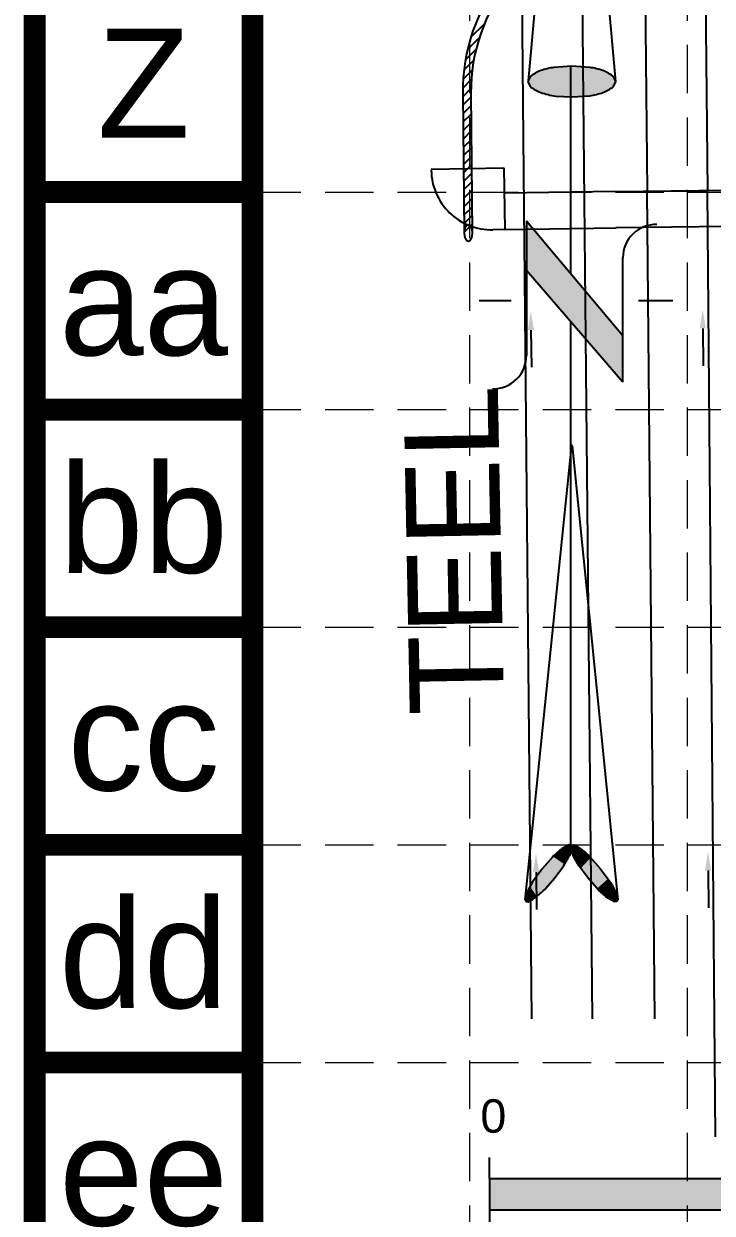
# Model space of a CAD drawing. Header units: inches. Extents: x 2468851 to 2474620, y 7110473 to 7114082.
# Drawn here: x 2468850.7 to 2469135.2, y 7111224.9 to 7111716.8 of the extents above; entities that cross this region are included whole.
import ezdxf
from ezdxf.enums import TextEntityAlignment as Align

# ---------------------------------------------------------------- set-up
doc = ezdxf.new("R2010")
doc.units = ezdxf.units.IN
doc.header["$MEASUREMENT"] = 0
doc.linetypes.add('HIDDEN', pattern=[0.375, 0.25, -0.125])
for name, color, linetype in [('BASE', 7, 'Continuous'), ('CONTOURS-MAJ', 250, 'Continuous'), ('CONTOURS-MIN', 250, 'Continuous'), ('EXPVMT', 250, 'Continuous'), ('EXSTM', 250, 'Continuous'), ('FLOW', 250, 'Continuous'), ('FUTURE', 250, 'Continuous'), ('GRID', 254, 'HIDDEN'), ('NARROW', 7, 'Continuous'), ('PVMT', 250, 'Continuous'), ('STRNAMES', 250, 'Continuous')]:
    doc.layers.add(name, color=color, linetype=linetype)
doc.styles.get("Standard").update_dxf_attribs({"font": 'ARIAL.TTF'})

# ---------------------------------------------------------------- blocks, each defined once
blk = doc.blocks.new('North Arrow')
at = {"layer": 'NARROW'}
for p, q in [((32.433, 3.058), (32.433, 4.631)), ((28.767, -2.092), (34.019, 2.32)), ((36.178, 2.333), (30.465, 2.333)), ((36.157, 2.32), (31.04, -2.092)), ((0, 0), (22.363, 2.002)), ((39.102, 0.007), (59.964, 2.109)), ((0, 0), (22.334, -2.022)), ((21.659, -0.048), (21.656, -0.048)), ((31.2, -0.048), (21.659, -0.048)), ((57.454, -0.048), (33.411, -0.048)), ((59.831, -2.142), (39.045, -0.008)), ((57.693, -0.027), (57.769, -0.013)), ((57.765, -0.05), (57.693, -0.027)), ((28.767, -2.092), (34.954, -2.092)), ((32.433, -4.262), (32.433, -2.801))]:
    blk.add_line(p, q, dxfattribs=at)
blk.add_lwpolyline([(22.365, -2.029), (22.586, -1.927, 0.091577), (22.866, -1.437, 0.048306), (23.034, -0.751), (23.074, -0.008), (23.014, 0.819, 0.048306), (22.866, 1.421, 0.091577), (22.586, 1.911), (22.365, 2.013), (22.144, 1.911, 0.091577), (21.863, 1.421, 0.048306), (21.715, 0.819), (21.656, -0.008), (21.715, -0.835, 0.048306), (21.863, -1.437, 0.091577), (22.144, -1.927)], format="xyb", close=True, dxfattribs=at)
for points in [[(57.456, -0.031), (57.44, 0.084, -0.066818), (57.675, 0.471, -0.03073), (58.009, 0.837), (58.522, 1.292), (59.073, 1.7, -0.03073), (59.5, 1.951, -0.066818), (59.928, 2.1), (60.037, 2.061)], [(60.037, 2.061), (60.053, 1.946, -0.066818), (59.818, 1.559, -0.03073), (59.434, 1.137), (58.971, 0.738), (58.42, 0.33, -0.03073), (57.993, 0.079, -0.036692), (57.762, -0.017)], [(57.456, -0.035), (57.44, -0.15, 0.066818), (57.675, -0.538, 0.03073), (58.009, -0.904), (58.522, -1.359), (59.073, -1.767, 0.03073), (59.5, -2.017, 0.066818), (59.928, -2.167), (60.037, -2.128)], [(60.037, -2.128), (60.053, -2.013, 0.066818), (59.818, -1.625, 0.03073), (59.434, -1.204), (58.971, -0.804), (58.42, -0.396, 0.03073), (57.993, -0.146, 0.036692), (57.762, -0.049)]]:
    blk.add_lwpolyline(points, format="xyb", dxfattribs=at)
for centre, start, end in [((30.465, 3.863), 178.8769, 270), ((34.954, -3.622), 358.8769, 90)]:
    blk.add_arc(centre, 1.53, start, end, dxfattribs=at)
for points in [[(31.046, -2.093), (36.152, 2.359), (28.747, -2.064), (34.013, 2.359)], [(23.019, 0.749), (21.855, 1.42), (22.868, 1.437), (22.145, 1.91)], [(22.868, 1.437), (22.145, 1.91), (22.586, 1.91), (22.355, 2.002)], [(59.264, 0.996), (58.694, 1.42), (59.447, 1.15), (59.003, 1.649)], [(59.447, 1.15), (59.003, 1.649), (59.617, 1.336), (59.276, 1.823)], [(59.617, 1.336), (59.276, 1.823), (59.81, 1.551), (59.493, 1.954)], [(59.81, 1.551), (59.493, 1.954), (59.931, 1.73), (59.695, 2.04)], [(59.931, 1.73), (59.695, 2.04), (60.053, 1.942), (59.931, 2.103)], [(60.053, 1.942), (59.931, 2.103), (60.036, 2.064)], [(23.065, -0.045), (21.716, 0.82), (23.019, 0.749), (21.855, 1.42)], [(58.26, 1.069), (58.73, 0.566), (58.518, 1.297), (59.049, 0.811)], [(58.518, 1.297), (59.049, 0.811), (58.696, 1.423), (59.261, 0.995)], [(23.027, -0.762), (21.67, -0.045), (23.065, -0.045), (21.716, 0.82)], [(57.682, 0.498), (58.07, 0.132), (57.838, 0.664), (58.295, 0.258)], [(57.838, 0.664), (58.295, 0.258), (58.029, 0.857), (58.518, 0.406)], [(58.029, 0.857), (58.518, 0.406), (58.26, 1.069), (58.73, 0.566)], [(57.444, 0.08), (57.695, -0.011), (57.498, 0.212), (57.771, -0.011)], [(57.45, -0.04), (57.689, -0.017), (57.444, 0.08), (57.695, -0.011)], [(57.498, 0.212), (57.771, -0.011), (57.6, 0.389), (57.94, 0.063)], [(57.6, 0.389), (57.94, 0.063), (57.682, 0.498), (58.07, 0.132)], [(22.868, -1.44), (21.725, -0.875), (23.027, -0.762), (21.67, -0.045)], [(57.437, -0.142), (57.689, -0.022), (57.45, -0.04), (57.689, -0.017)], [(57.457, -0.193), (57.695, -0.028), (57.437, -0.142), (57.689, -0.022)], [(57.526, -0.326), (57.764, -0.051), (57.457, -0.193), (57.695, -0.028)], [(57.634, -0.48), (57.901, -0.102), (57.526, -0.326), (57.764, -0.051)], [(57.784, -0.662), (58.091, -0.2), (57.634, -0.48), (57.901, -0.102)], [(57.975, -0.874), (58.336, -0.348), (57.784, -0.662), (58.091, -0.2)], [(58.241, -1.114), (58.614, -0.542), (57.975, -0.874), (58.336, -0.348)], [(58.614, -1.434), (58.927, -0.771), (58.241, -1.114), (58.614, -0.542)], [(22.578, -1.93), (21.863, -1.447), (22.868, -1.44), (21.725, -0.875)], [(58.914, -1.645), (59.2, -1.005), (58.614, -1.434), (58.927, -0.771)], [(59.118, -1.794), (59.57, -1.355), (58.918, -1.652), (59.2, -1.012)], [(59.537, -1.325), (59.414, -1.184), (59.208, -1.014)], [(22.363, -2.015), (22.145, -1.93), (22.578, -1.93), (21.863, -1.447)], [(59.348, -1.928), (59.813, -1.622), (59.118, -1.794), (59.57, -1.355)], [(59.583, -2.052), (59.928, -1.787), (59.348, -1.928), (59.813, -1.622)], [(59.783, -2.125), (60.046, -2.008), (59.583, -2.052), (59.928, -1.787)], [(59.923, -2.167), (60.038, -2.132), (59.783, -2.125), (60.046, -2.008)]]:
    blk.add_solid(points, dxfattribs=at)
blk = doc.blocks.new('A$C0CA6349E')
h = blk.add_hatch(color=7)
h.paths.add_polyline_path([(82.24, 7.21), (82.24, 14.41), (2.24, 14.41), (2.24, 7.21)])
h.paths.add_polyline_path([(82.24, 7.21), (82.24, 0), (162.24, 0), (162.24, 7.21)])
h.paths.add_polyline_path([(162.24, 14.41), (162.24, 7.21), (242.23, 7.21), (242.23, 14.41)])
at = {"color": 7}
for p, q in [((2.24, 14.41), (2.24, 19.21)), ((82.24, 14.41), (82.24, 19.21)), ((162.24, 14.41), (162.24, 19.21)), ((242.23, 14.41), (242.23, 19.21)), ((2.24, 14.41), (82.24, 14.41)), ((2.24, 14.41), (2.24, 0)), ((82.24, 14.41), (242.23, 14.41)), ((82.24, 14.41), (82.24, 0)), ((162.24, 14.41), (162.24, 0)), ((242.23, 14.41), (242.23, 0)), ((2.24, 7.21), (242.23, 7.21)), ((2.24, 0), (82.24, 0)), ((82.24, 0), (242.23, 0))]:
    blk.add_line(p, q, dxfattribs=at)
for s, p in [('80', (75.94, 26.11)), ('0', (0.12, 24.94)), ('160', (156.01, 24.94)), ('240', (233.44, 24.94))]:
    blk.add_text(s, height=7.68, dxfattribs=at).set_placement(p)
blk = doc.blocks.new('A$C13C96AAC')
at = {"layer": 'NARROW', "ltscale": 500}
blk.add_blockref('A$C0CA6349E', (0, 0), dxfattribs=at)

msp = doc.modelspace()

# ---------------------------------------------------------------- linework, layer by layer
at = {"layer": 'BASE', "const_width": 9}
for points in [[(2468855.16, 7110477.19), (2474615.16, 7110477.19), (2474615.16, 7114077.19), (2468855.16, 7114077.19)], [(2468945.16, 7110567.19), (2474525.16, 7110567.19), (2474525.16, 7113987.19), (2468945.16, 7113987.19)]]:
    msp.add_lwpolyline(points, close=True, dxfattribs=at)
for points in [[(2468945.16, 7111647.19), (2468855.16, 7111647.19)], [(2468945.16, 7111557.19), (2468855.16, 7111557.19)], [(2468945.16, 7111467.19), (2468855.16, 7111467.19)], [(2468945.16, 7111377.19), (2468855.16, 7111377.19)], [(2468945.16, 7111287.19), (2468855.16, 7111287.19)]]:
    msp.add_lwpolyline(points, dxfattribs=at)
at = {"layer": 'CONTOURS-MAJ', "color": 42, "elevation": 570}
msp.add_lwpolyline([(2469110.61, 7111401.14), (2469110.67, 7111401.07), (2469110.61, 7111401.03)], dxfattribs=at)
at = {"layer": 'CONTOURS-MIN', "color": 42, "elevation": 569}
msp.add_lwpolyline([(2469110.41, 7111421.38), (2469110.4, 7111421.38)], dxfattribs=at)
at = {"layer": 'EXPVMT', "color": 7}
for p, q in [((2469079.81, 7111895.6), (2469085.52, 7111305.24)), ((2469055.38, 7111836.36), (2469060.52, 7111305.24)), ((2469019.05, 7111656.68), (2469049.04, 7111657.15)), ((2469049.04, 7111657.15), (2469049.45, 7111631.65)), ((2469095.2, 7111647.38), (2469049.21, 7111646.65)), ((2469049.45, 7111631.65), (2469095.44, 7111632.38)), ((2469049.45, 7111631.65), (2469044.45, 7111631.57))]:
    msp.add_line(p, q, dxfattribs=at)
msp.add_arc((2469044.05, 7111656.57), 25, 180.9057, 270.9057, dxfattribs=at)
at = {"layer": 'EXSTM', "color": 5}
for p, q in [((2469035.61, 7111711.35), (2469041, 7111716.74)), ((2469034.28, 7111706.48), (2469038.96, 7111711.16)), ((2469033.36, 7111702.03), (2469037.56, 7111706.23)), ((2469032.74, 7111697.88), (2469036.61, 7111701.74)), ((2469032.37, 7111693.97), (2469035.98, 7111697.58)), ((2469032.21, 7111690.27), (2469035.61, 7111693.67)), ((2469032.21, 7111686.74), (2469035.45, 7111689.98)), ((2469032.24, 7111683.24), (2469035.46, 7111686.46)), ((2469032.28, 7111679.73), (2469035.5, 7111682.95)), ((2469032.31, 7111676.23), (2469035.53, 7111679.45)), ((2469032.35, 7111672.73), (2469035.56, 7111675.95)), ((2469032.38, 7111669.23), (2469035.6, 7111672.45)), ((2469032.41, 7111665.73), (2469035.63, 7111668.95)), ((2469032.45, 7111662.23), (2469035.67, 7111665.45)), ((2469032.48, 7111658.73), (2469035.7, 7111661.95)), ((2469032.52, 7111655.23), (2469035.73, 7111658.44)), ((2469032.55, 7111651.72), (2469035.77, 7111654.94)), ((2469032.58, 7111648.22), (2469035.8, 7111651.44)), ((2469032.62, 7111644.72), (2469035.84, 7111647.94)), ((2469032.65, 7111641.22), (2469035.87, 7111644.44)), ((2469032.69, 7111637.72), (2469035.91, 7111640.94)), ((2469032.72, 7111634.22), (2469035.94, 7111637.44)), ((2469032.76, 7111630.72), (2469035.97, 7111633.93))]:
    msp.add_line(p, q, dxfattribs=at)
for points in [[(2469032.76, 7111630.27), (2469032.2, 7111687.98, -0.173392), (2469049.09, 7111736.73, 0.173371), (2469065.27, 7111783.41), (2469064.95, 7111816.41), (2469065.2, 7111816.41), (2469064.93, 7111844.4), (2469053.24, 7111851.32), (2469053.22, 7111853.37), (2469064.91, 7111846.44), (2469064.35, 7111904.72), (2469064.6, 7111904.73), (2469064.38, 7111927.43, -0.0936), (2469138.88, 7112343.97), (2469150.03, 7112373.26), (2469150.14, 7112373.21), (2469162.86, 7112406.63, 0.001471), (2469165.06, 7112412.47), (2469156.34, 7112423.52), (2469157.04, 7112425.45), (2469165.78, 7112414.39, 0.000322), (2469166.25, 7112415.67), (2469166.37, 7112415.62, 0.046165), (2469217.02, 7112604.29, 0.046165)], [(2469140.98, 7112343.17, 0.0936), (2469066.63, 7111927.45), (2469066.85, 7111904.75), (2469067.1, 7111904.75), (2469067.11, 7111903.61), (2469081.65, 7111912.65), (2469081.67, 7111910.6), (2469067.13, 7111901.56), (2469067.95, 7111816.43), (2469068.2, 7111816.44), (2469068.21, 7111815.4), (2469093, 7111830.17), (2469093.89, 7111828.67), (2469068.23, 7111813.37), (2469068.52, 7111783.44, -0.173371), (2469051.63, 7111734.7, 0.173392), (2469035.45, 7111688.01), (2469036.01, 7111630.3)]]:
    msp.add_lwpolyline(points, format="xyb", dxfattribs=at)
msp.add_ellipse((2469034.38, 7111630.28), major_axis=(-0.03, 3.5), ratio=0.464286, dxfattribs=at)
at = {"layer": 'FLOW', "color": 7}
for p, q in [((2469060.27, 7111590.09), (2469060.42, 7111574.69)), ((2469131.28, 7111590.78), (2469131.43, 7111575.37)), ((2469133.49, 7111366.6), (2469133.64, 7111351.19)), ((2469062.4, 7111365.91), (2469062.55, 7111350.51))]:
    msp.add_line(p, q, dxfattribs=at)
for points in [[(2469061.57, 7111590.1), (2469058.97, 7111590.08), (2469060.2, 7111597.89)], [(2469129.98, 7111590.76), (2469132.58, 7111590.79), (2469131.21, 7111598.57)], [(2469063.7, 7111365.92), (2469061.1, 7111365.9), (2469062.33, 7111373.71)], [(2469132.19, 7111366.58), (2469134.79, 7111366.61), (2469133.41, 7111374.4)]]:
    msp.add_solid(points, dxfattribs=at)
at = {"layer": 'FUTURE', "color": 7}
for p, q in [((2469095.2, 7111647.38), (2469141.2, 7111647.96)), ((2469111.53, 7111305.24), (2469108.23, 7111647.51)), ((2469136.53, 7111256.42), (2469133.23, 7111647.75)), ((2469141.39, 7111632.96), (2469095.39, 7111632.38))]:
    msp.add_line(p, q, dxfattribs=at)
at = {"layer": 'GRID', "color": 252, "linetype": 'HIDDEN', "lineweight": 0, "ltscale": 80}
for p, q in [((2469034.86, 7113988.05), (2469034.86, 7110836.8)), ((2469124.86, 7113988.05), (2469124.86, 7110836.8)), ((2468945.16, 7111647.19), (2474525.16, 7111647.19)), ((2468945.16, 7111557.19), (2474525.16, 7111557.19)), ((2468945.16, 7111467.19), (2474525.16, 7111467.19)), ((2468945.16, 7111377.19), (2474525.16, 7111377.19)), ((2468945.16, 7111287.19), (2474525.16, 7111287.19))]:
    msp.add_line(p, q, dxfattribs=at)
at = {"layer": 'PVMT', "color": 7}
for p, q in [((2469106.13, 7111861.01), (2469108.23, 7111647.51)), ((2469131.36, 7111837.56), (2469133.23, 7111647.75)), ((2469108.23, 7111647.51), (2469133.23, 7111647.75))]:
    msp.add_line(p, q, dxfattribs=at)

# ---------------------------------------------------------------- block references
at = {"layer": 'BASE', "xscale": 9, "yscale": 9, "zscale": 9.000000000087311, "rotation": 270}
msp.add_blockref('North Arrow', (2469077.24, 7111894.16), dxfattribs=at)
at = {"layer": 'GRID', "xscale": 1.799999999813735, "yscale": 1.799999999813735, "zscale": 1.800000000017462}
msp.add_blockref('A$C13C96AAC', (2469039.14, 7111213.25), dxfattribs=at)

# ---------------------------------------------------------------- texts
at = {"layer": 'BASE'}
for s, p in [('Z', (2468900.16, 7111692.19)), ('aa', (2468900.16, 7111602.19)), ('bb', (2468900.16, 7111512.19)), ('cc', (2468900.16, 7111422.19)), ('dd', (2468900.16, 7111332.19)), ('ee', (2468900.16, 7111242.19))]:
    msp.add_text(s, height=45, dxfattribs=at).set_placement(p, align=Align.MIDDLE_CENTER)
at = {"layer": 'STRNAMES', "color": 7}
msp.add_text('TEEL', height=39, rotation=91.11, dxfattribs=at).set_placement((2469049.19, 7111431.25))

doc.saveas('drawing.dxf')
